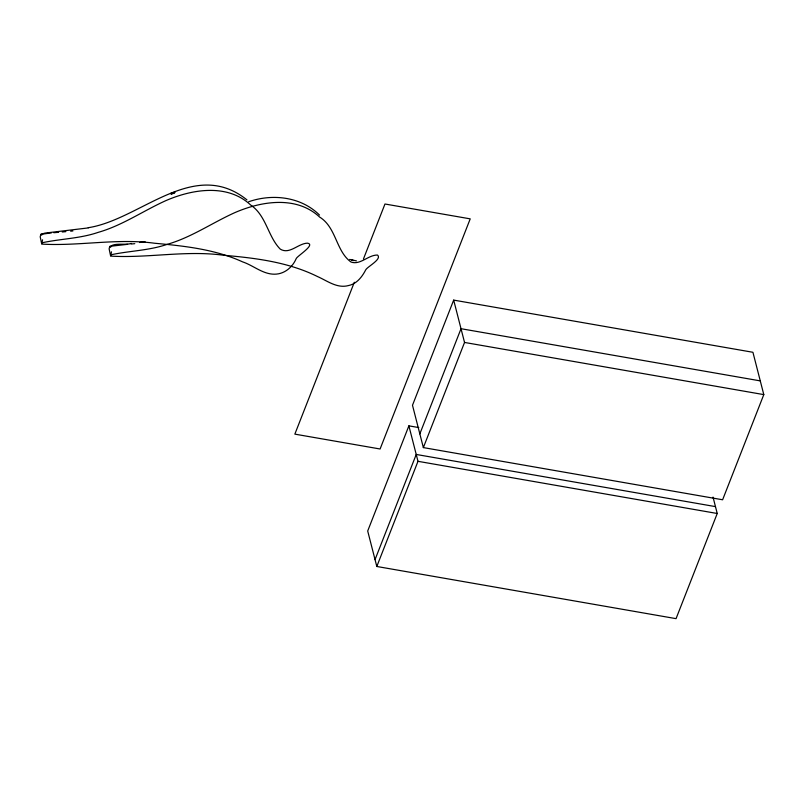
<?xml version="1.0" encoding="UTF-8"?>
<svg xmlns="http://www.w3.org/2000/svg" width="804" height="804" viewBox="0 0 804 804"><rect width="100%" height="100%" fill="white"/><g stroke="black" fill="none" stroke-linecap="round" stroke-linejoin="round"><path stroke-width="1.21" d="M42.351 242.718C60.732 238.788 80.028 238.567 98.018 232.416C122.138 225.572 142.871 211.05 165.503 200.789C192.076 189.141 227.482 183.342 250.687 205.03C266.345 215.492 267.843 236.597 280.244 249.109C289.541 254.848 298.083 243.481 307.379 243.16C316.273 244.416 297.058 256.064 296.194 258.637C292.696 266.787 285.34 273.36 276.264 274.124C263.702 275.159 253.823 265.571 242.527 261.843C214.909 249.22 184.387 245.994 154.519 243.23C117.052 238.115 78.973 246.295 41.778 244.104L42.552 239.793M111.274 254.727C129.655 250.808 148.941 250.587 166.941 244.426C191.05 237.582 211.794 223.07 234.426 212.809C260.998 201.151 296.395 195.362 319.6 217.05C336.424 227.301 335.941 251.461 351.117 262.084C360.493 265.27 368.162 254.878 377.518 255.039C382.413 259.079 367.227 266.737 365.709 269.873C362.031 277.038 356.634 283.993 348.212 285.621C336.976 288.596 327.117 280.727 317.459 276.526C288.234 262.044 255.511 258.034 223.442 255.24C185.975 250.124 147.896 258.315 110.691 256.114L111.475 251.813M354.323 282.264L294.847 434.13L380.091 448.994L470.219 218.859L384.975 204.005L363.478 258.908M453.677 300.103L412.492 405.266L423.356 447.597L722.615 499.776L763.8 394.613L752.926 352.283L453.677 300.103L464.541 342.444L423.356 447.597M418.773 427.567L408.884 425.849L367.699 531.002L376.805 566.478L676.053 618.648L717.238 513.495L713.027 497.093M419.839 433.869L461.024 328.705L760.272 380.885M375.046 559.604L416.231 454.451L715.48 506.62M376.805 566.478L417.99 461.315L408.884 425.849M174.619 192.9L175.051 192.045L171.242 193.141M171.031 193.312L170.629 193.824L171.664 194.015M174.297 193.081L171.684 194.015M42.321 234.627L40.964 235.08L40.853 234.336L44.944 233.09L88.289 227.914M111.233 246.647L109.887 247.089C113.836 242.235 125.163 245.532 131.313 243.421M248.607 201.774C272.476 193.412 301.118 196.709 319.52 215.08M88.249 227.703C140.65 219.592 193.583 157.172 246.949 199.874M139.625 242.486L145.112 241.773M70.672 231.2L72.893 230.949M62.25 231.984L65.858 231.652M131.163 244.004L134.781 243.672M51.386 232.899L40.853 234.336L40.2 236.798L41.637 243.652M53.798 232.708L58.632 232.326M127.555 244.336L109.776 246.346L109.123 248.818L110.55 255.662M356.433 260.878L349.619 259.421M464.541 342.444L763.8 394.613M417.99 461.315L717.238 513.495M351.609 260.074L353.529 260.566L352.665 260.335"/></g></svg>
